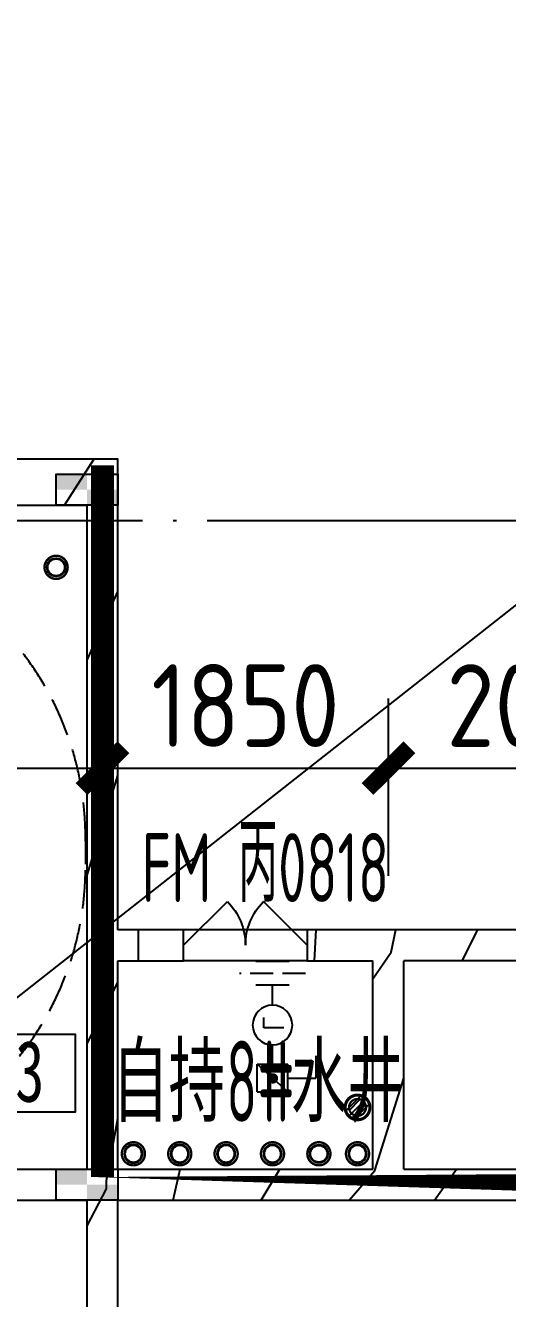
# Model space of a CAD drawing. Header units: inches. Extents: x 0 to 1813292486, y 0 to 3473589894.
# Drawn here: x 600460988 to 600464106, y 3473222381 to 3473230623 of the extents above; entities that cross this region are included whole.
import ezdxf
from ezdxf.enums import TextEntityAlignment as Align

# ---------------------------------------------------------------- set-up
doc = ezdxf.new("R2010")
doc.units = ezdxf.units.IN
doc.header["$LTSCALE"] = 1000
doc.header["$MEASUREMENT"] = 0
for name, pattern in [('AX-MALL-GIRD-200$0$DOTE', [2.4200000000000004, 2, -0.2, 0.02, -0.2]), ('AX-MALL-WALL-P02-QT$0$DASH', [0.35, 0.25, -0.1]), ('AX-MALL-WALL-P02-QT$0$DOTE', [2.4200000000000004, 2, -0.2, 0.02, -0.2]), ('PX-MALL-P02-LG$0$DASH', [0.35, 0.25, -0.1]), ('PX-MALL-P02-LG$0$DASHED', [0.75, 0.5, -0.25])]:
    doc.linetypes.add(name, pattern=pattern)
for name, color, linetype in [('A-Anno-Note', 241, 'Continuous'), ('AX-MALL-DIM-P02$0$A-Anno-Dims', 3, 'Continuous'), ('AX-MALL-DIM-P02$0$A-Detl-Thin', 131, 'Continuous'), ('AX-MALL-GIRD-200$0$A-Grid', 222, 'AX-MALL-GIRD-200$0$DOTE'), ('AX-MALL-P02-200$0$A-Anno-Note', 241, 'Continuous'), ('AX-MALL-WALL-P02$0$A-Anno-Note', 241, 'Continuous'), ('AX-MALL-WALL-P02-QT$0$_T_S__T_ELEV_A-STRS', 7, 'Continuous'), ('AX-MALL-WALL-P02-QT$0$A-Anno-Dims', 3, 'Continuous'), ('AX-MALL-WALL-P02-QT$0$A-Detl-Patt', 8, 'Continuous'), ('AX-MALL-WALL-P02-QT$0$A-Detl-Thin', 131, 'Continuous'), ('AX-MALL-WALL-P02-QT$0$A-Hdrl', 31, 'Continuous'), ('AX-MALL-WALL-P02-QT$0$A-Strs', 151, 'Continuous'), ('AX-MALL-WALL-P02-QT$0$A-Wall', 2, 'Continuous'), ('AX-MALL-WALL-P02-QT$0$A-Wall-Patt', 13, 'Continuous'), ('AX-MALL-WALL-P02-QT$0$A-Wind', 4, 'Continuous'), ('AX-MALL-WORD-P02$0$A-Anno-Note', 241, 'Continuous'), ('AX-MALL-WORD-P02$0$A-Wind-Iden', 11, 'Continuous'), ('AX-MALL-ZTKD-P02$0$A-Anno-Note', 241, 'Continuous'), ('PX-MALL-P02-LG$0$P-Drain-Fldr', 4, 'Continuous'), ('PX-MALL-P02-LG$0$P-Drain-Fldr-ARCH', 161, 'Continuous'), ('PX-MALL-P02-LG$0$P-Drain-Fldr-W100', 4, 'Continuous'), ('PX-MALL-P02-LG$0$P-Drain-Fldr-W50', 4, 'Continuous'), ('PX-MALL-P02-LG$0$P-Hydt-Pipe', 221, 'Continuous'), ('PX-MALL-P02-LG$0$P-Pipe-Risr', 7, 'Continuous'), ('PX-MALL-P02-LG$0$P-Pipe-Risr-Arch', 6, 'Continuous'), ('PX-MALL-P02-LG$0$P-Pipe-Risr-W100', 6, 'Continuous'), ('PX-MALL-P02-LG$0$P-Pipe-Risr-W50', 6, 'Continuous'), ('PX-MALL-P02-LG$0$P-Sprl-Anno', 150, 'Continuous'), ('PX-MALL-P02-LG$0$P-Sprl-Main', 140, 'PX-MALL-P02-LG$0$ZP_LINE'), ('PX-MALL-P02-LG$0$P-Sprl-Pipe', 151, 'Continuous'), ('PX-MALL-P02-LG$0$P-Wast-Pipe', 143, 'PX-MALL-P02-LG$0$DASHED'), ('PX-MALL-P02-LG$0$P-WatS', 3, 'Continuous'), ('PX-MALL-P02-LG$0$P-WatS-pipe', 61, 'Continuous'), ('PX-MALL-P02-LG$0$p-阀门', 61, 'Continuous'), ('PX-MALL-P02-LG$0$PUB_DIM', 3, 'Continuous'), ('PX-MALL-P02-LG$0$S-GJ', 8, 'Continuous'), ('SX-MALL-LT-TZ-2F(M)$0$SX-S1-TZ-(2F~3F)$0$A-Strs', 151, 'Continuous'), ('SX-MALL-LT-TZ-2F(M)$0$SX-S1-TZ-(2F~3F)$0$TZ', 255, 'Continuous'), ('SX-MALL-TZ-2F~3F$0$S-DIMS', 81, 'Continuous')]:
    doc.layers.add(name, color=color, linetype=linetype)
doc.styles.add('AX-MALL-DIM-P02$0$_TCH_DIM_T3', font='gbenor.shx')
doc.styles.add('AX-MALL-WORD-P02$0$_TCH_WINDOW', font='gbenor.shx', dxfattribs={"bigfont": 'gbcbig.shx'})
doc.styles.add('AX-MALL-WORD-P02$0$STANDARD', font='gbenor.shx', dxfattribs={"bigfont": 'gbcbig.shx'})
doc.styles.add('AX-MALL-WORD-P02$0$宋体', font='', dxfattribs={"width": 0.7, "height": 5})
doc.styles.add('PX-MALL-P02-LG$0$jzfz', font='gbenor.shx', dxfattribs={"bigfont": 'gbcbig.shx'})
doc.styles.add('PX-MALL-P02-LG$0$Standard', font='gbenor.shx', dxfattribs={"bigfont": 'gbcbig.shx'})
doc.styles.get('AX-MALL-WORD-P02$0$宋体').set_extended_font_data('SimSun')
doc.linetypes.add('PX-MALL-P02-LG$0$ZP_LINE', pattern='A,2,-0.3,["ZP",PX-MALL-P02-LG$0$Standard,S=0.15,R=0,X=-0.15,Y=-0.08],-0.1', length=2.4)
doc.dimstyles.new('AX-MALL-DIM-P02$0$_TCH_ARCH&&180', dxfattribs={"dimtxt": 535.5, "dimasz": 270, "dimexe": 450, "dimexo": 450, "dimgap": 137.25, "dimtad": 1, "dimdec": 0, "dimzin": 0, "dimdsep": 46, "dimtxsty": 'AX-MALL-DIM-P02$0$_TCH_DIM_T3', "dimblk": 'AX-MALL-DIM-P02$0$_ArchTick', "dimcen": 0.09, "dimclrt": 7, "dimazin": 2, "dimtfac": 1, "dimtdec": 0, "dimtix": 1, "dimtmove": 2, "dimatfit": 3, "dimfxl": 500, "dimtolj": 1, "dimtzin": 0, "dimarcsym": 0})
pattern_1 = [(45, (0, 359.0227), (-353.55353201463, 353.55353201463), [])]

# ---------------------------------------------------------------- blocks, each defined once
blk = doc.blocks.new('AX-MALL-WORD-P02')
at = {"layer": 'AX-MALL-WORD-P02$0$A-Anno-Note', "color": 3}
blk.add_lwpolyline([(600275052.2948462, 3473124441.960063), (600276047.4509962, 3473124071.235201), (600276221.9974105, 3473124539.779274), (600275226.841261, 3473124910.504136)], close=True, dxfattribs=at)
at = {"layer": 'AX-MALL-WORD-P02$0$A-Anno-Note', "color": 3, "style": 'AX-MALL-WORD-P02$0$宋体', "width": 0.7}
blk.add_text('LT23', height=396.5189873417721, rotation=339.5681615271141, dxfattribs=at).set_placement((600275174.583044, 3473124465.201507))
at = {"layer": 'AX-MALL-WORD-P02$0$A-Anno-Note', "style": 'AX-MALL-WORD-P02$0$STANDARD'}
for s, p in [('自持', (600276247.308845, 3473123926.308723)), ('水井', (600277331.7391493, 3473123522.326614))]:
    blk.add_text(s, height=506.3829787234042, rotation=339.5681613092015, dxfattribs=at).set_placement(p)
at = {"layer": 'AX-MALL-WORD-P02$0$A-Anno-Note', "style": 'AX-MALL-WORD-P02$0$STANDARD', "width": 0.6}
blk.add_text('8#', height=525, rotation=339.5681613092015, dxfattribs=at).set_placement((600276938.1621277, 3473123668.945603))
at = {"layer": 'AX-MALL-WORD-P02$0$A-Wind-Iden', "style": 'AX-MALL-WORD-P02$0$_TCH_WINDOW', "width": 0.7}
for s, height, p in [('FM', 446.25, (600276923.2990165, 3473125193.190577)), ('丙', 506.3829787234042, (600277508.7448353, 3473124975.094828)), ('0818', 446.25, (600277750.5434837, 3473124885.017735))]:
    blk.add_text(s, height=height, rotation=339.5681610583662, dxfattribs=at).set_placement(p)
blk = doc.blocks.new('AX-MALL-GIRD-200')
at = {"layer": 'AX-MALL-GIRD-200$0$A-Grid'}
blk.add_line((600223757.4145118, 3473147635.412487), (600581653.41861, 3473014308.649205), dxfattribs=at)
blk = doc.blocks.new('AX-MALL-WALL-P02-QT$0$tj')
at = {"layer": 'AX-MALL-WALL-P02-QT$0$A-Detl-Patt'}
h = blk.add_hatch(dxfattribs=at)
h.set_pattern_fill('STEEL', color=256, scale=100.0000000000001, angle=50.43183869082386)
h.set_pattern_definition([(75.00000000004839, (-14278.19445574284, 156289.8254051208), (-153.3407249234246, 41.08752340989569), []), (75.00000000004839, (-14317.88195610046, 156358.5661673546), (-153.3407249234246, 41.08752340989569), [])])
edge = h.paths.add_edge_path()
edge.add_line((88101.273016572, 47666.64152574539), (87883.93542659283, 47459.84604215622))
edge.add_line((87883.93542659283, 47459.84604215622), (91571.54751467705, 43584.64122533798))
edge.add_arc((262949.389629302, 558937.705083496), 543101.4133620498, 251.6057364187558, 260.0288666978238)
edge.add_arc((172180.8466627672, -2862.146247219684), 27099.9982179492, 64.7128659603706, 96.9316049602786, ccw=False)
edge.add_arc((262948.9730309481, 558936.3205539446), 543099.9677998082, 261.6155114784545, 271.7251478115656)
edge.add_line((279298.9759148359, 16082.51663446426), (279298.9759315252, 16382.65274763107))
edge.add_arc((262948.9742454757, 558936.3204835369), 542799.9676941936, 261.62020364125146, 271.7261014454634, ccw=False)
edge.add_arc((172180.8456921196, -2862.14609140989), 27400.00151046549, 64.80631838577902, 96.83815911678944)
edge.add_arc((262949.394896181, 558937.7037490648), 542801.4137571028, 251.6136389015772, 260.02417327084333, ccw=False)
edge.add_line((91737.26096642017, 43845.69257831573), (88101.273016572, 47666.64152574539))
blk.add_lwpolyline([(88103.03003954887, 47737.33037519455), (87813.24658572674, 47461.60306501389), (91543.92713344097, 43541.13421487808, 0.03677856867194786), (168908.9495433569, 23989.2463850975, -0.1416543586965341), (183742.0972260237, 21592.70785188675, 0.04416604653312874), (279348.9759123325, 16034.00206041336), (279348.9759345055, 16434.18465709686, -0.04414427716130016), (183859.0483468771, 21979.79425859451, 0.1405450684183163), (168919.8474783897, 24393.46752309799, -0.03670519880877311), (91764.87840116024, 43889.20268630981), (88103.03007543087, 47737.33033752441)], format="xyb", dxfattribs=at)
blk.add_lwpolyline([(88101.273016572, 47666.64152574539), (87883.93542659283, 47459.84604215622), (91571.54751467705, 43584.64122533798, 0.0367693963449814), (168910.2986617088, 24039.77597379684, -0.1415142461245126), (183756.7420067787, 21641.08926153183, 0.04414024362697595), (279298.9759148359, 16082.51663446426), (279298.9759315252, 16382.65274763107, -0.04412389944666065), (183844.4648458958, 21931.40288829803, 0.1406825130026793), (168918.4574091434, 24342.94360637665, -0.03671436212623864), (91737.26096642017, 43845.69257831573)], format="xyb", close=True, dxfattribs=at)
at = {"layer": 'AX-MALL-WALL-P02-QT$0$A-Detl-Patt', "linetype": 'AX-MALL-WALL-P02-QT$0$DASH'}
blk.add_arc((262949.3896243572, 558937.7050833702), 543701.4133599502, 251.503420721229, 255.290453772469, dxfattribs=at)
at = {"layer": 'AX-MALL-WALL-P02-QT$0$A-Detl-Thin'}
blk.add_arc((262949.3896243572, 558937.7050833702), 543301.4133599502, 251.5031615339801, 255.290453772469, dxfattribs=at)
at = {"layer": 'AX-MALL-WALL-P02-QT$0$A-Hdrl', "ltscale": 6}
for radius, start in [(543501.4133599502, 251.5032867938467), (543601.4133599502, 251.5033537575453)]:
    blk.add_arc((262949.3896243572, 558937.7050833702), radius, start, 255.290453772469, dxfattribs=at)
blk = doc.blocks.new('SX-MALL-LT-TZ-2F(M)$0$SX-S1-TZ-(2F~3F)$0$TZ')
at = {"layer": 'SX-MALL-LT-TZ-2F(M)$0$SX-S1-TZ-(2F~3F)$0$A-Strs'}
h = blk.add_hatch(color=0, dxfattribs=at)
h.dxf.hatch_style = 1
h.paths.add_polyline_path([(-186775.5959191918, 16586.87351322174), (-186975.5954445004, 16586.43784570694), (-186975.3828500509, 16486.43807125092), (-186775.3780853152, 16486.87375020981)])
h.paths.add_polyline_path([(-186975.3828500509, 16486.43807125092), (-187175.3771362901, 16486.00241565704), (-187175.1593025327, 16386.00265312195), (-186975.1702555418, 16386.43829774857)])
at = {"layer": 'SX-MALL-LT-TZ-2F(M)$0$SX-S1-TZ-(2F~3F)$0$A-Strs', "color": 0}
blk.add_lwpolyline([(-187175.5949700475, 16586.00217819214), (-187175.1593025327, 16386.00265312195), (-186775.1602514982, 16386.87398815155), (-186775.5959191918, 16586.87351322174)], close=True, dxfattribs=at)
blk = doc.blocks.new('SX-MALL-LT-TZ-2F(M)')
at = {"layer": 'SX-MALL-LT-TZ-2F(M)$0$SX-S1-TZ-(2F~3F)$0$TZ', "color": 7, "xscale": -1, "rotation": 159.6899687550818}
for p in [(600458597.2883313, 3473078381.491951), (600457026.3779088, 3473074164.614932)]:
    blk.add_blockref('SX-MALL-LT-TZ-2F(M)$0$SX-S1-TZ-(2F~3F)$0$TZ', p, dxfattribs=at)
blk = doc.blocks.new('SX-MALL-TZ-2F~3F')
at = {"layer": 'SX-MALL-TZ-2F~3F$0$S-DIMS'}
blk.add_blockref('SX-MALL-LT-TZ-2F(M)', (0.08505654335021973, 0.258394181728363), dxfattribs=at)
blk = doc.blocks.new('AX-MALL-WALL-P02-QT$0$$DorLib2D$00000116')
at = {"color": 0}
for p, q in [((-0.4999999999999929, 7.105427357601002e-15), (-0.146446609406766, 0.353553390593234)), ((0.5000000000000071, 7.105427357601002e-15), (0.1464466094067731, 0.353553390593234))]:
    blk.add_line(p, q, dxfattribs=at)
for centre, radius, start, end in [((-0.4999999999984652, 4.831690603168681e-13), 0.4999999999984674, 0, 45), ((0.4999999999977511, 9.059419880941277e-13), 0.4999999999976598, 135, 180)]:
    blk.add_arc(centre, radius, start, end, dxfattribs=at)
blk = doc.blocks.new('AX-MALL-WALL-P02-QT')
at = {"layer": 'AX-MALL-WALL-P02-QT$0$A-Wall-Patt'}
h = blk.add_hatch(dxfattribs=at)
h.set_pattern_fill('普通砖', color=256, scale=200, style=0)
h.set_pattern_definition(pattern_1)
h.paths.add_polyline_path([(600271632.0595263, 3473130049.700708), (600271679.22263, 3473129889.846338), (600277489.1691406, 3473127725.470782), (600277781.3146193, 3473127936.77866), (600271690.2416649, 3473130205.882065)])
h = blk.add_hatch(dxfattribs=at)
h.set_pattern_fill('普通砖', color=256, scale=200, style=0)
h.set_pattern_definition(pattern_1)
h.paths.add_polyline_path([(600276619.1996529, 3473125008.223844), (600276716.5814793, 3473125078.659803), (600277781.3146193, 3473127936.77866), (600277489.1691406, 3473127725.470782), (600276494.2545667, 3473125054.769555)])
h = blk.add_hatch(dxfattribs=at)
h.set_pattern_fill('普通砖', color=256, scale=200, style=0)
h.set_pattern_definition(pattern_1)
h.paths.add_polyline_path([(600270974.957075, 3473125421.238672), (600271045.3930341, 3473125323.856846), (600275918.2513981, 3473123508.574122), (600276046.8694959, 3473123567.373654), (600275988.0699644, 3473123695.991752), (600271021.5027858, 3473125546.183758)])
h = blk.add_hatch(dxfattribs=at)
h.set_pattern_fill('普通砖', color=256, scale=200, style=0)
h.set_pattern_definition(pattern_1)
h.paths.add_polyline_path([(600276046.8694959, 3473123567.373654), (600276175.4875937, 3473123626.173185), (600276646.7629128, 3473124891.242174), (600276619.1996529, 3473125008.223844), (600276494.2545667, 3473125054.769555), (600275988.0699644, 3473123695.991752)])
h = blk.add_hatch(dxfattribs=at)
h.set_pattern_fill('普通砖', color=256, scale=200, style=0)
h.set_pattern_definition(pattern_1)
h.paths.add_polyline_path([(600276646.7629128, 3473124891.242174), (600277045.0253736, 3473124742.877723), (600277114.8439391, 3473124930.295353), (600276716.5814793, 3473125078.659803), (600276619.1996529, 3473125008.223844)])
h = blk.add_hatch(dxfattribs=at)
h.set_pattern_fill('普通砖', color=256, scale=200, style=0)
h.set_pattern_definition(pattern_1)
h.paths.add_polyline_path([(600278356.4857339, 3473124467.747359), (600277864.5144581, 3473124651.021092), (600277794.6958926, 3473124463.603462), (600278192.9583538, 3473124315.239011), (600278309.9400238, 3473124342.802272)])
h = blk.add_hatch(dxfattribs=at)
h.set_pattern_fill('普通砖', color=256, scale=200, style=0)
h.set_pattern_definition(pattern_1)
h.paths.add_polyline_path([(600280254.5522846, 3473123547.234791), (600280136.9532214, 3473123804.470986), (600278356.4857339, 3473124467.747359), (600278309.9400237, 3473124342.802272), (600278380.3759835, 3473124245.420446)])
h = blk.add_hatch(dxfattribs=at)
h.set_pattern_fill('普通砖', color=256, scale=200, style=0)
h.set_pattern_definition(pattern_1)
h.paths.add_polyline_path([(600277792.1189973, 3473122952.788186), (600277909.1006672, 3473122980.351446), (600278380.3759835, 3473124245.420446), (600278309.9400237, 3473124342.802272), (600278192.9583538, 3473124315.239011), (600277721.6830379, 3473123050.170012)])
h = blk.add_hatch(dxfattribs=at)
h.set_pattern_fill('普通砖', color=256, scale=200, style=0)
h.set_pattern_definition(pattern_1)
h.paths.add_polyline_path([(600276046.8694959, 3473123567.373654), (600276105.6690273, 3473123438.755556), (600277745.5732869, 3473122827.843099), (600277792.1189972, 3473122952.788186), (600277721.6830379, 3473123050.170012), (600276175.4875937, 3473123626.173185)])
h = blk.add_hatch(dxfattribs=at)
h.set_pattern_fill('普通砖', color=256, scale=200, style=0)
h.set_pattern_definition(pattern_1)
h.paths.add_polyline_path([(600274440.2742764, 3473119291.379363), (600274571.6974503, 3473119321.03542), (600276105.6690273, 3473123438.755556), (600276046.8694959, 3473123567.373654), (600275918.2513981, 3473123508.574122), (600274402.6976137, 3473119440.293831)])
h = blk.add_hatch(dxfattribs=at)
h.set_pattern_fill('普通砖', color=256, scale=200, style=0)
h.set_pattern_definition(pattern_1)
h.paths.add_polyline_path([(600277792.1189975, 3473122952.788186), (600277745.5732869, 3473122827.843099), (600279807.1672071, 3473122059.83887), (600279924.1488773, 3473122087.40213), (600279970.6945882, 3473122212.347216), (600277909.1006672, 3473122980.351446)])
at = {"layer": 'AX-MALL-WALL-P02-QT$0$_T_S__T_ELEV_A-STRS', "linetype": 'AX-MALL-WALL-P02-QT$0$DOTE', "const_width": 150}
blk.add_lwpolyline([(600234247.8536268, 3473153011.494684), (600262405.5662599, 3473142521.920496), (600259473.1864733, 3473134650.380063), (600277652.6965212, 3473127877.979127), (600276745.0551592, 3473125441.549947), (600276745.055159, 3473125441.549947), (600276046.8694955, 3473123567.373652), (600279607.804453, 3473122240.820894), (600279607.8044529, 3473122240.820893), (600286917.0919989, 3473119517.896807), (600286114.1784856, 3473117362.594068), (600305090.2134603, 3473110293.464231), (600303222.5668081, 3473105280.042639), (600316013.8200127, 3473100514.925489), (600314879.2683095, 3473097469.389009), (600322235.4102613, 3473094729.010282), (600324225.2394023, 3473100070.412719), (600344138.3625215, 3473092652.190045), (600342323.0797966, 3473087779.331682), (600442122.9674294, 3473050600.945104)], dxfattribs=at)
at = {"layer": 'AX-MALL-WALL-P02-QT$0$A-Anno-Dims'}
blk.add_line((600261523.3908857, 3473120260.912347), (600281166.7770756, 3473126568.881006), dxfattribs=at)
at = {"layer": 'AX-MALL-WALL-P02-QT$0$A-Strs', "color": 3, "linetype": 'AX-MALL-WALL-P02-QT$0$DASH'}
blk.add_lwpolyline([(600275582.6578077, 3473128222.27511, -0.4180063963756267), (600276720.2928065, 3473125690.648571), (600276668.0803653, 3473125550.49198, -0.418006393058448), (600274151.3771554, 3473124380.213725)], format="xyb", dxfattribs=at)
at = {"layer": 'AX-MALL-WALL-P02-QT$0$A-Wall'}
for p, q in [((600271690.2416649, 3473130205.882065), (600277781.3146193, 3473127936.77866)), ((600271679.22263, 3473129889.846338), (600277489.1691406, 3473127725.470782)), ((600276716.5814793, 3473125078.659803), (600277781.3146193, 3473127936.77866)), ((600276494.2545667, 3473125054.769555), (600277489.1691406, 3473127725.470782)), ((600271021.5027858, 3473125546.183758), (600275988.0699644, 3473123695.991752)), ((600271045.3930341, 3473125323.856846), (600275918.2513981, 3473123508.574122)), ((600275988.0699644, 3473123695.991752), (600276494.2545667, 3473125054.769555)), ((600277114.8439391, 3473124930.295353), (600276716.5814793, 3473125078.659803)), ((600277045.0253736, 3473124742.877723), (600277114.8439391, 3473124930.295353)), ((600276175.4875937, 3473123626.173185), (600276646.7629128, 3473124891.242174)), ((600276646.7629128, 3473124891.242174), (600277045.0253736, 3473124742.877723)), ((600277864.5144581, 3473124651.021092), (600277794.6958926, 3473124463.603462)), ((600278356.4857339, 3473124467.747359), (600277864.5144581, 3473124651.021092)), ((600277794.6958926, 3473124463.603462), (600278192.9583538, 3473124315.239011)), ((600280136.9532214, 3473123804.470986), (600278356.4857339, 3473124467.747359)), ((600277721.6830379, 3473123050.170012), (600278192.9583538, 3473124315.239011)), ((600277909.1006672, 3473122980.351446), (600278380.3759835, 3473124245.420446)), ((600280254.5522846, 3473123547.234791), (600278380.3759835, 3473124245.420446)), ((600276175.4875937, 3473123626.173185), (600277721.6830379, 3473123050.170012)), ((600274402.6976137, 3473119440.293831), (600275918.2513981, 3473123508.574122)), ((600274571.6974503, 3473119321.03542), (600276105.6690273, 3473123438.755556)), ((600276105.6690273, 3473123438.755556), (600277745.5732869, 3473122827.843099)), ((600277909.1006672, 3473122980.351446), (600279970.6945882, 3473122212.347216)), ((600277745.5732869, 3473122827.843099), (600279807.1672071, 3473122059.83887))]:
    blk.add_line(p, q, dxfattribs=at)
at = {"layer": 'AX-MALL-WALL-P02-QT$0$A-Wind'}
for p, q in [((600277864.514458, 3473124651.021092), (600277114.8439391, 3473124930.295353)), ((600277794.6958926, 3473124463.603462), (600277045.0253737, 3473124742.877723))]:
    blk.add_line(p, q, dxfattribs=at)
at = {"layer": 'AX-MALL-WALL-P02-QT$0$A-Detl-Patt'}
blk.add_blockref('SX-MALL-TZ-2F~3F', (0, 0), dxfattribs=at)
at = {"layer": 'AX-MALL-WALL-P02-QT$0$A-Detl-Thin', "rotation": 339.5681613091762}
blk.add_blockref('AX-MALL-WALL-P02-QT$0$tj', (600144118.6961328, 3473128496.287411), dxfattribs=at)
at = {"layer": 'AX-MALL-WALL-P02-QT$0$A-Wind'}
blk.add_blockref('AX-MALL-GIRD-200', (0, 0), dxfattribs=at)
at = {"layer": 'AX-MALL-WALL-P02-QT$0$A-Wind', "xscale": 800, "yscale": -800, "zscale": 200, "rotation": 159.5681616105537}
blk.add_blockref('AX-MALL-WALL-P02-QT$0$$DorLib2D$00000116', (600277454.7699158, 3473124696.949408), dxfattribs=at)
blk = doc.blocks.new('AX-MALL-WALL-P02')
at = {"layer": 'AX-MALL-WALL-P02$0$A-Anno-Note'}
blk.add_blockref('AX-MALL-WORD-P02', (0, 0), dxfattribs=at)
blk.add_blockref('AX-MALL-WALL-P02-QT', (0, 0), dxfattribs=at)
blk = doc.blocks.new('PX-MALL-P02-LG$0$P-Risr')
at = {"layer": 'PX-MALL-P02-LG$0$P-Pipe-Risr-W50'}
h = blk.add_hatch(color=0, dxfattribs=at)
edge = h.paths.add_edge_path()
edge.add_ellipse((0, 0), major_axis=(47.05795628796547, 47.05795628796547), ratio=0.9999999999999695, start_angle=225.0000000000009, end_angle=405.0000000000009, ccw=False)
edge.add_ellipse((0, 0), major_axis=(47.05795628796764, 47.05795628796764), ratio=0.9999999999998785, start_angle=133.9675974886221, end_angle=225.0000000000035, ccw=False)
edge.add_line((-66.53919663240958, 1.199087783927098), (-54.4367953546693, 1.199087783927098))
edge.add_ellipse((0, 0), major_axis=(-38.50196423560672, 38.50196423560672), ratio=0.9999999999999859, start_angle=43.73814098242129, end_angle=134.9999999999996)
edge.add_ellipse((0, 0), major_axis=(38.50196423561096, 38.50196423561096), ratio=0.9999999999998216, start_angle=225.0000000000051, end_angle=405.0000000000051)
edge.add_ellipse((0, 0), major_axis=(38.50196423560679, 38.50196423560679), ratio=0.9999999999999831, start_angle=45.00000000000048, end_angle=133.7381409824204)
edge.add_line((-54.43679535467527, 1.199087783927098), (-66.53919663241555, 1.199087783927098))
edge.add_ellipse((0, 0), major_axis=(-47.05795628796762, 47.05795628796762), ratio=0.9999999999998742, start_angle=-45.00000000000358, end_angle=43.967597488629224, ccw=False)
at = {"layer": 'PX-MALL-P02-LG$0$P-Pipe-Risr-Arch', "ltscale": 0.7}
blk.add_circle((0, 0), 59.29000000000001, dxfattribs=at)
at = {"layer": 'PX-MALL-P02-LG$0$P-Pipe-Risr-W100', "color": 0, "const_width": 15}
blk.add_lwpolyline([(-75, 0, 1), (75, 0, 1)], format="xyb", close=True, dxfattribs=at)
at = {"layer": 'PX-MALL-P02-LG$0$P-Pipe-Risr-W50'}
blk.add_circle((0, 0), 54.45000000000001, dxfattribs=at)
at = {"layer": 'PX-MALL-P02-LG$0$P-Pipe-Risr', "style": 'PX-MALL-P02-LG$0$jzfz', "width": 0.6, "flags": 1}
for tag, p in [('SYS-MARK', (0.3310501334344735, -45.65933377496549)), ('RANGE', (0.3337570973526454, -45.67887874227017))]:
    blk.add_attdef(tag, text='', height=0.015625, dxfattribs=at).set_placement(p, align=Align.MIDDLE)
blk = doc.blocks.new('PX-MALL-P02-LG$0$A$C5A9C1854')
at = {"layer": 'PX-MALL-P02-LG$0$P-Drain-Fldr-W50', "ltscale": 0.7}
for p, q in [((16.81565596797736, -52.36634142627008), (-52.36634142621187, 16.81565596791916)), ((38.89087296527578, -38.89087296521757), (-38.89087296527578, 38.89087296521757)), ((52.36634142632829, -16.81565596791916), (-16.81565596786095, 52.36634142627008))]:
    blk.add_line(p, q, dxfattribs=at)
at = {"layer": 'PX-MALL-P02-LG$0$P-Drain-Fldr-W50', "ltscale": 0.7, "const_width": 13.75}
blk.add_lwpolyline([(-54.99999999994179, 0, 1), (55.00000000005821, 0, 1)], format="xyb", close=True, dxfattribs=at)
blk = doc.blocks.new('PX-MALL-P02-LG$0$A$C7D2520B3')
at = {"layer": 'PX-MALL-P02-LG$0$P-Drain-Fldr', "ltscale": 0.7}
for p, q in [((25.22348395196605, -78.54951213940512), (-78.54951213931781, 25.22348395187873)), ((58.33630944791366, -58.33630944788456), (-58.33630944791366, 58.33630944788456)), ((78.54951213949244, -25.22348395187873), (-25.22348395179142, 78.54951213940512))]:
    blk.add_line(p, q, dxfattribs=at)
at = {"layer": 'PX-MALL-P02-LG$0$P-Drain-Fldr', "ltscale": 0.7, "const_width": 20}
blk.add_lwpolyline([(5.820766091346741e-11, -80, 1), (5.820766091346741e-11, 80, 1)], format="xyb", close=True, dxfattribs=at)
blk = doc.blocks.new('PX-MALL-P02-LG$0$A$C2257314B')
at = {"layer": 'PX-MALL-P02-LG$0$P-Drain-Fldr-ARCH', "ltscale": 0.7}
for p, q in [((16.81565596797736, -52.36634142627008), (-52.36634142621187, 16.81565596791916)), ((38.89087296527578, -38.89087296521757), (-38.89087296527578, 38.89087296521757)), ((52.36634142632829, -16.81565596791916), (-16.81565596786095, 52.36634142627008))]:
    blk.add_line(p, q, dxfattribs=at)
for start, end in [(0, 180), (180, 0)]:
    blk.add_arc((5.820766091346741e-11, -1.77635683940025e-15), 55, start, end, dxfattribs=at)
blk = doc.blocks.new('PX-MALL-P02-LG$0$P-Drain-Fldr')
blk.add_blockref('PX-MALL-P02-LG$0$A$C2257314B', (0, 0))
at = {"layer": 'PX-MALL-P02-LG$0$P-Drain-Fldr-W100'}
blk.add_blockref('PX-MALL-P02-LG$0$A$C7D2520B3', (0, 0), dxfattribs=at)
at = {"layer": 'PX-MALL-P02-LG$0$P-Drain-Fldr-W50'}
blk.add_blockref('PX-MALL-P02-LG$0$A$C5A9C1854', (0, 0), dxfattribs=at)
blk = doc.blocks.new('PX-MALL-P02-LG$0$gb-slzsq')
at = {"linetype": 'Continuous'}
for p, q in [((-25.92897034189082, 103.3586355632433), (-25.91524431816651, -79.67964445479447)), ((-25.91524431816651, -79.67964445479447), (67.79176270062453, -79.67261737497756))]:
    blk.add_line(p, q, dxfattribs=at)
blk.add_circle((0, 0), 180, dxfattribs=at)
blk = doc.blocks.new('PX-MALL-P02-LG$0$A$C573B230E')
at = {"ltscale": 0.7}
for p, q in [((-75.23320203775074, 387.9711374800263), (124.7667979622493, 387.9711374800263)), ((124.7667979621256, 137.9711374800263), (124.7667979622493, 387.9711374800263)), ((249.5335959242584, 137.9711374800245), (-7.275957614183426e-12, -137.971137479979)), ((249.5335959242584, 137.9711374800245), (0, 137.9711374800263)), ((-7.275957614183426e-12, -137.971137479979), (0, 137.9711374800263)), ((249.5335959242657, -137.971137479979), (249.5335959242584, 137.9711374800245)), ((249.5335959242657, -137.971137479979), (-7.275957614183426e-12, -137.971137479979))]:
    blk.add_line(p, q, dxfattribs=at)
at = {"ltscale": 0.7, "const_width": 46.54269288080815}
blk.add_lwpolyline([(128.0441803465365, 26.73703426584143, 1), (128.0441803465292, -19.80565861495961, 1)], format="xyb", close=True, dxfattribs=at)
blk = doc.blocks.new('PX-MALL-P02-LG$0$A$C7B375D87')
at = {"layer": 'PX-MALL-P02-LG$0$P-Sprl-Main'}
for p, q in [((212.1035579238669, 0.004582626643241383), (358.0505296758201, 0.01042504722136073)), ((660.4505295878917, 0.01646593959594611), (813.1948151011311, 0.02258046424685745))]:
    blk.add_line(p, q, dxfattribs=at)
at = {"layer": 'PX-MALL-P02-LG$0$PUB_DIM', "linetype": 'PX-MALL-P02-LG$0$DASH', "ltscale": 0.7}
blk.add_line((902.7935677767673, 251.0224261982657), (902.8064108404797, -250.977265251975), dxfattribs=at)
at = {"layer": 'PX-MALL-P02-LG$0$S-GJ'}
for p, q in [((813.1899823079002, 125.7669458962482), (813.1980567343126, -125.7217850314846)), ((992.4025260080234, 125.771411617563), (992.4095191829838, -125.7173193371127))]:
    blk.add_line(p, q, dxfattribs=at)
at = {"layer": 'PX-MALL-P02-LG$0$P-Sprl-Anno', "ltscale": 0.7, "xscale": 0.8399999999674037, "yscale": 0.8399999999674037, "zscale": 0.8399999999674037}
blk.add_blockref('PX-MALL-P02-LG$0$gb-slzsq', (509.2505296627642, 0.01189833212265512), dxfattribs=at)
at = {"layer": 'PX-MALL-P02-LG$0$p-阀门', "ltscale": 0.7, "extrusion": (0, 0, -1), "xscale": 0.8499999996513343, "yscale": 0.8499999996513343, "zscale": -0.8499999996407981, "rotation": 359.9987617923064}
blk.add_blockref('PX-MALL-P02-LG$0$A$C573B230E', (-212.1035563964688, 0.004583727437420748), dxfattribs=at)
blk = doc.blocks.new('PX-MALL-P02-LG')
at = {"layer": 'PX-MALL-P02-LG$0$P-Drain-Fldr', "xscale": -1, "rotation": 339.568161170199}
blk.add_blockref('PX-MALL-P02-LG$0$P-Drain-Fldr', (600277767.6114217, 3473123459.914738), dxfattribs=at)
at = {"layer": 'PX-MALL-P02-LG$0$P-Hydt-Pipe', "color": 221, "rotation": 339.5681610206474}
blk.add_blockref('PX-MALL-P02-LG$0$P-Risr', (600277160.9869795, 3473127417.42693), dxfattribs=at)
at = {"layer": 'PX-MALL-P02-LG$0$P-Sprl-Pipe', "ltscale": 0.7, "xscale": -1, "rotation": 69.56816117019899}
for p in [(600276304.1057616, 3473123684.972903), (600276585.2322071, 3473123580.245049), (600276866.358648, 3473123475.517202), (600277147.4850951, 3473123370.789352)]:
    blk.add_blockref('PX-MALL-P02-LG$0$P-Risr', p, dxfattribs=at)
at = {"layer": 'PX-MALL-P02-LG$0$P-Wast-Pipe', "ltscale": 0.7, "xscale": -1, "rotation": 69.56816117019899}
blk.add_blockref('PX-MALL-P02-LG$0$P-Risr', (600277662.8835748, 3473123178.788293), dxfattribs=at)
at = {"layer": 'PX-MALL-P02-LG$0$P-WatS', "xscale": -0.8502552494747232, "yscale": 0.8502552494747232, "zscale": 0.850255249474723, "rotation": 249.5693993225674}
blk.add_blockref('PX-MALL-P02-LG$0$A$C7B375D87', (600277287.1222279, 3473123745.62461), dxfattribs=at)
at = {"layer": 'PX-MALL-P02-LG$0$P-WatS-pipe', "ltscale": 0.7, "rotation": 249.5681613098035}
blk.add_blockref('PX-MALL-P02-LG$0$P-Risr', (600277428.6115385, 3473123266.061502), dxfattribs=at)
blk = doc.blocks.new('AX-MALL-ZTKD-P02')
at = {"layer": 'AX-MALL-ZTKD-P02$0$A-Anno-Note'}
blk.add_blockref('AX-MALL-GIRD-200', (0, 0), dxfattribs=at)
blk = doc.blocks.new('AX-MALL-DIM-P02$0$_ArchTick')
at = {"color": 0, "linetype": 'ByBlock', "const_width": 0.4}
blk.add_lwpolyline([(-0.5, -0.5), (0.5, 0.5)], dxfattribs=at)
blk = doc.blocks.new('*D566')
at = {"layer": 'AX-MALL-DIM-P02$0$A-Anno-Dims', "color": 0, "lineweight": -2, "transparency": 16777216}
for p, q in [((600271684.7791632, 3473127326.651229), (600272085.1568347, 3473128401.405953)), ((600271928.0650605, 3473127979.716287), (600276988.3410525, 3473126094.614995)), ((600276745.0551553, 3473125441.549937), (600277145.4328268, 3473126516.304661))]:
    blk.add_line(p, q, dxfattribs=at)
at = {"layer": 'AX-MALL-DIM-P02$0$A-Anno-Dims', "color": 0, "lineweight": -2, "transparency": 16777216, "xscale": 270, "yscale": 270, "zscale": 270}
for p, rotation in [((600271928.0650605, 3473127979.716287), 159.5681613015466), ((600276988.3410525, 3473126094.614995), 339.5681613015466)]:
    blk.add_blockref('AX-MALL-DIM-P02$0$_ArchTick', p, dxfattribs=dict(at, rotation=rotation))
at = {"layer": 'AX-MALL-DIM-P02$0$A-Anno-Dims', "color": 7, "transparency": 16777216, "insert": (600274599.585653, 3473127416.686341), "char_height": 535.5, "attachment_point": 5, "rotation": 339.5681613015466, "style": 'AX-MALL-DIM-P02$0$_TCH_DIM_T3'}
blk.add_mtext('\\A1;5400', dxfattribs=at)
blk = doc.blocks.new('*D567')
at = {"layer": 'AX-MALL-DIM-P02$0$A-Anno-Dims', "color": 0, "lineweight": -2, "transparency": 16777216}
for p, q in [((600276745.055155, 3473125441.549937), (600277145.4328265, 3473126516.304661)), ((600276988.3410523, 3473126094.614995), (600278721.9541193, 3473125448.793258)), ((600278478.6682223, 3473124795.7282), (600278879.0458935, 3473125870.482924))]:
    blk.add_line(p, q, dxfattribs=at)
at = {"layer": 'AX-MALL-DIM-P02$0$A-Anno-Dims', "color": 0, "lineweight": -2, "transparency": 16777216, "xscale": 270, "yscale": 270, "zscale": 270}
for p, rotation in [((600276988.3410523, 3473126094.614995), 159.5681612976881), ((600278721.9541193, 3473125448.793258), 339.5681612976881)]:
    blk.add_blockref('AX-MALL-DIM-P02$0$_ArchTick', p, dxfattribs=dict(at, rotation=rotation))
at = {"layer": 'AX-MALL-DIM-P02$0$A-Anno-Dims', "color": 7, "transparency": 16777216, "insert": (600277996.5301827, 3473126151.224826), "char_height": 535.5, "attachment_point": 5, "rotation": 339.56816129768805, "style": 'AX-MALL-DIM-P02$0$_TCH_DIM_T3'}
blk.add_mtext('\\A1;1850', dxfattribs=at)
blk = doc.blocks.new('*D568')
at = {"layer": 'AX-MALL-DIM-P02$0$A-Anno-Dims', "color": 0, "lineweight": -2, "transparency": 16777216}
for p, q in [((600278478.6682221, 3473124795.7282), (600278879.0458935, 3473125870.482924)), ((600278721.9541193, 3473125448.793258), (600280596.1304168, 3473124750.607593)), ((600280352.8445197, 3473124097.542535), (600280753.222191, 3473125172.297259))]:
    blk.add_line(p, q, dxfattribs=at)
at = {"layer": 'AX-MALL-DIM-P02$0$A-Anno-Dims', "color": 0, "lineweight": -2, "transparency": 16777216, "xscale": 270, "yscale": 270, "zscale": 270}
for p, rotation in [((600278721.9541193, 3473125448.793258), 159.5681612994319), ((600280596.1304168, 3473124750.607593), 339.5681612994319)]:
    blk.add_blockref('AX-MALL-DIM-P02$0$_ArchTick', p, dxfattribs=dict(at, rotation=rotation))
at = {"layer": 'AX-MALL-DIM-P02$0$A-Anno-Dims', "color": 7, "transparency": 16777216, "insert": (600279800.4248651, 3473125479.221125), "char_height": 535.5, "attachment_point": 5, "rotation": 339.5681612994319, "style": 'AX-MALL-DIM-P02$0$_TCH_DIM_T3'}
blk.add_mtext('\\A1;2000', dxfattribs=at)
blk = doc.blocks.new('AX-MALL-DIM-P02')
at = {"layer": 'AX-MALL-DIM-P02$0$A-Detl-Thin'}
blk.add_blockref('AX-MALL-ZTKD-P02', (-2.384185791015625e-06, 9.5367431640625e-07), dxfattribs=at)
at = {"layer": 'AX-MALL-DIM-P02$0$A-Anno-Dims'}
for p1, p2, distance, picture, middle in [((600271527.6873889, 3473126904.961563), (600276587.9633809, 3473125019.860271), 1146.9088877199279, '*D566', (600274599.585653, 3473127416.686341)), ((600276587.9633808, 3473125019.860271), (600278321.5764477, 3473124374.038534), 1146.908887719928, '*D567', (600277996.5301827, 3473126151.224826)), ((600278321.5764478, 3473124374.038534), (600280195.7527452, 3473123675.852869), 1146.908887719928, '*D568', (600279800.4248651, 3473125479.221125))]:
    dim = blk.add_aligned_dim(p1=p1, p2=p2, distance=distance, dimstyle='AX-MALL-DIM-P02$0$_TCH_ARCH&&180', dxfattribs=at)
    dim.commit()
    dim.dimension.update_dxf_attribs({"geometry": picture, "text_midpoint": middle})
blk = doc.blocks.new('AX-MALL-P02-200')
at = {"layer": 'AX-MALL-P02-200$0$A-Anno-Note'}
blk.add_blockref('AX-MALL-WALL-P02', (0, 0), dxfattribs=at)
for name in ['AX-MALL-DIM-P02', 'PX-MALL-P02-LG']:
    blk.add_blockref(name, (0, 0), dxfattribs=at)

msp = doc.modelspace()

# ---------------------------------------------------------------- block references
at = {"layer": 'A-Anno-Note', "rotation": 20.43183869077545}
msp.add_blockref('AX-MALL-P02-200', (1250392458.527329, 9048125.682563305), dxfattribs=at)

doc.saveas('drawing.dxf')
